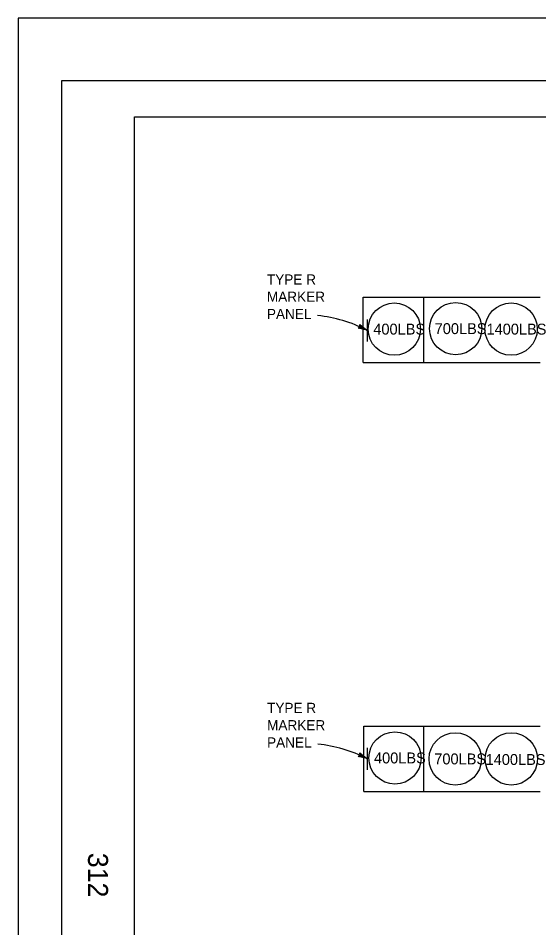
# Model space of a CAD drawing. Extents: x -894 to 866, y -472 to 714.
# Drawn here: x -894 to -536, y 87 to 714 of the extents above; entities that cross this region are included whole.
import ezdxf

# ---------------------------------------------------------------- set-up
doc = ezdxf.new("R2010")
doc.units = 0
for name, color, linetype in [('border_PLOTTING-ELEMENTS', 7, 'Continuous'), ('border_rw_22x34_Cut_Lines', 7, 'Continuous'), ('border_SHEET', 7, 'Continuous'), ('border_WITHIN-BORDER-anno', 7, 'Continuous'), ('tcd_CRASH-CUSHION', 7, 'Continuous'), ('tcd_CRASH-CUSHION-anno', 7, 'Continuous')]:
    doc.layers.add(name, color=color, linetype=linetype)

msp = doc.modelspace()

# ---------------------------------------------------------------- linework, layer by layer
at = {"layer": 'border_PLOTTING-ELEMENTS'}
for points in [[(-894.04, -472.44), (865.96, -472.44), (865.96, 713.56), (-894.04, 713.56)], [(-864.04, 670.56), (835.96, 670.56), (835.96, -429.44), (-864.04, -429.44)]]:
    msp.add_lwpolyline(points, close=True, dxfattribs=at)
at = {"layer": 'border_rw_22x34_Cut_Lines'}
msp.add_lwpolyline([(-864.04, 670.56), (835.96, 670.56), (835.96, -429.44), (-864.04, -429.44)], close=True, dxfattribs=at)
at = {"layer": 'border_SHEET'}
for p, q in [((-814.04, 645.56), (810.96, 645.56)), ((-814.04, -404.44), (-814.04, 645.56))]:
    msp.add_line(p, q, dxfattribs=at)
at = {"layer": 'tcd_CRASH-CUSHION'}
for p, q in [((-656.44, 521.4), (-534.61, 521.4)), ((-656.44, 476.4), (-656.44, 521.4)), ((-614.61, 476.4), (-614.61, 521.4)), ((-653.4, 490.98), (-653.4, 505.98)), ((-656.44, 476.4), (-534.61, 476.4)), ((-656.01, 181.09), (-656.01, 226.09)), ((-656.01, 226.09), (-534.61, 226.09)), ((-614.61, 181.09), (-614.61, 226.09)), ((-653.43, 196.09), (-653.43, 211.09)), ((-656.01, 181.09), (-534.61, 181.09))]:
    msp.add_line(p, q, dxfattribs=at)
for centre in [(-635.05, 499.46), (-592.79, 499.8), (-554.62, 499.46), (-634.59, 204.17), (-593.06, 203.49), (-554.46, 203.49)]:
    msp.add_circle(centre, 18, dxfattribs=at)
at = {"layer": 'tcd_CRASH-CUSHION-anno'}
for p, q in [((-658.69, 501.05), (-658.84, 502.61)), ((-658.84, 502.61), (-658.84, 502.61)), ((-658.84, 502.61), (-654, 498.82)), ((-658.8, 502.19), (-655.24, 499.42)), ((-658.74, 501.77), (-656.49, 500.01)), ((-658.73, 501.38), (-657.74, 500.6)), ((-659.99, 500.2), (-658.69, 501.05)), ((-654, 498.82), (-659.99, 500.2)), ((-659.99, 500.2), (-659.99, 500.2)), ((-655.25, 499.42), (-659.62, 500.42)), ((-656.49, 500.01), (-659.31, 500.66)), ((-657.74, 500.6), (-658.95, 500.88)), ((-654, 498.82), (-654, 498.82)), ((-658.58, 206.03), (-658.73, 207.58)), ((-658.73, 207.58), (-658.73, 207.58)), ((-658.73, 207.58), (-653.89, 203.8)), ((-658.69, 207.17), (-655.13, 204.39)), ((-658.63, 206.74), (-656.38, 204.99)), ((-659.88, 205.17), (-658.58, 206.03)), ((-653.89, 203.8), (-659.88, 205.17)), ((-659.88, 205.17), (-659.88, 205.17)), ((-655.14, 204.39), (-659.51, 205.39)), ((-656.38, 204.99), (-659.2, 205.63)), ((-657.63, 205.58), (-658.84, 205.85)), ((-658.62, 206.35), (-657.63, 205.58)), ((-653.89, 203.8), (-653.89, 203.8))]:
    msp.add_line(p, q, dxfattribs=at)
for centre in [(-698.83, 408.89), (-698.72, 113.86)]:
    msp.add_arc(centre, 100.49, 63.50217, 83.71878, dxfattribs=at)

# ---------------------------------------------------------------- texts
at = {"layer": 'border_WITHIN-BORDER-anno'}
msp.add_text('312', height=13.78, rotation=270, dxfattribs=at).set_placement((-845.95, 138.85))
at = {"layer": 'tcd_CRASH-CUSHION'}
for s, p in [('400LBS', (-649.5, 495.71)), ('700LBS', (-607.23, 496.05)), ('1400LBS', (-571.54, 495.71)), ('400LBS', (-649.04, 200.42)), ('700LBS', (-607.51, 199.74)), ('1400LBS', (-572.17, 199.35))]:
    msp.add_text(s, height=7.5, dxfattribs=at).set_placement(p)
at = {"layer": 'tcd_CRASH-CUSHION-anno'}
for s, p in [('TYPE R', (-722.78, 530.15)), ('MARKER', (-722.78, 518.25)), ('PANEL', (-722.78, 506.35)), ('TYPE R', (-722.67, 235.13)), ('MARKER', (-722.67, 223.23)), ('PANEL', (-722.67, 211.33))]:
    msp.add_text(s, height=7, dxfattribs=at).set_placement(p)

doc.saveas('drawing.dxf')
